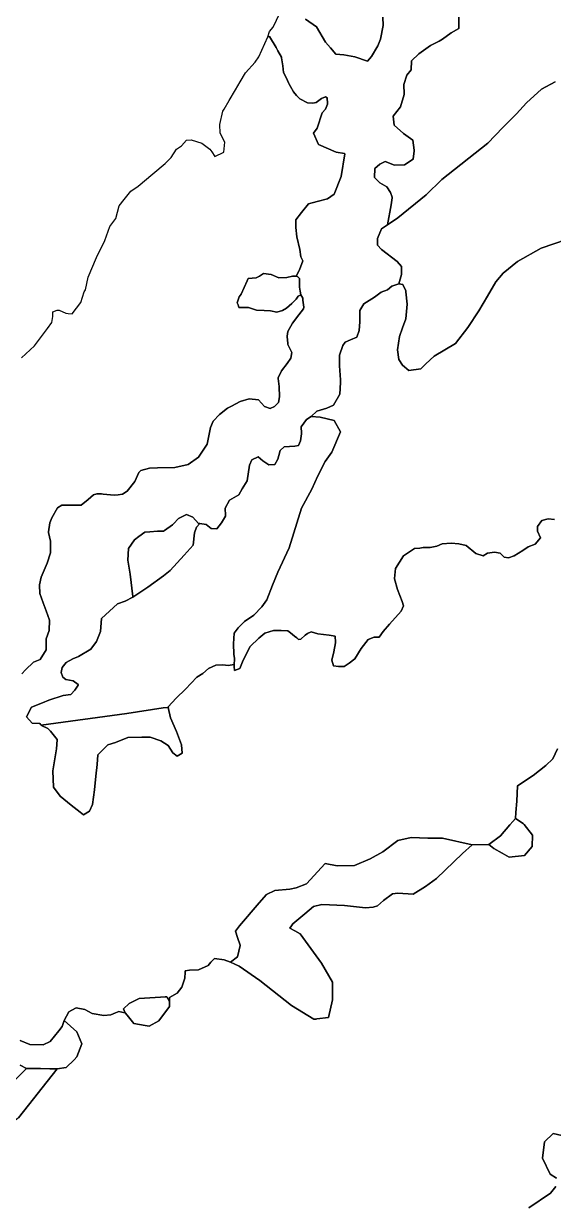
# Model space of a CAD drawing. Header units: inches. Extents: x 288635 to 1232953, y 676945 to 1655780.
# Drawn here: x 457558 to 469868, y 1473145 to 1500510 of the extents above; entities that cross this region are included whole.
import ezdxf

# ---------------------------------------------------------------- set-up
doc = ezdxf.new("R2010")
doc.units = ezdxf.units.IN
doc.header["$MEASUREMENT"] = 0

msp = doc.modelspace()

# ---------------------------------------------------------------- linework, layer by layer
at = {"color": 1}
for points in [[(457519.7204, 1485403.2901), (457599.0955, 1485493.2486), (457792.2417, 1485675.8115), (457943.0545, 1485736.6657), (458084.1995, 1485961.3915), (458079.7706, 1486200.5683), (458080.0085, 1486201.2027), (458079.7706, 1486214.0492), (458154.2895, 1486412.7745), (458162.3384, 1486650.2162), (458083.284, 1486868.833), (458014.4922, 1487054.0417), (457935.117, 1487268.3546), (457929.8253, 1487458.855), (457930.1556, 1487460.4451), (457929.8253, 1487472.3359), (457966.1607, 1487647.252), (458107.9344, 1487977.5588), (458187.0313, 1488211.6858), (458180.9595, 1488487.9539), (458139.6844, 1488684.8043), (458140.71, 1488693.3938), (458139.6844, 1488698.2852), (458165.0845, 1488911.0106), (458212.7096, 1489028.4859), (458348.0504, 1489256.7196), (458444.485, 1489320.5865), (458665.9629, 1489322.6058), (458898.511, 1489320.5865), (459057.2613, 1489453.9367), (459179.4711, 1489562.506), (459259.8784, 1489587.46), (459332.1114, 1489587.46), (459371.5869, 1489587.46), (459403.7132, 1489575.3039), (459664.9337, 1489551.8928), (459752.78, 1489562.648), (459857.7862, 1489575.5042), (459962.7731, 1489650.011), (460142.2668, 1489873.5314), (460236.8748, 1490081.5053), (460280.5073, 1490129.9404), (460486.0141, 1490181.7187), (460672.2812, 1490185.1054), (461073.602, 1490193.5721), (461380.096, 1490266.4914), (461619.5972, 1490434.2376), (461825.8668, 1490739.8143), (461898.892, 1491127.1651), (461965.5671, 1491273.2154), (462111.6174, 1491428.7907), (462293.0674, 1491576.8972), (462389.9737, 1491618.009), (462590.6208, 1491730.3714), (462796.3604, 1491790.7414), (463018.6109, 1491765.3413), (463153.3028, 1491612.5061), (463289.5447, 1491568.4909), (463389.0258, 1491615.3055), (463479.8545, 1491707.5669), (463504.9228, 1491838.8067), (463493.4629, 1492074.5532), (463473.6951, 1492261.9781), (463474.8492, 1492264.517), (463473.6951, 1492275.459), (463547.7786, 1492438.4427), (463683.2455, 1492612.0097), (463763.679, 1492739.01), (463789.4057, 1492866.4276), (463700.9615, 1493057.2726), (463693.8289, 1493081.1298), (463685.3622, 1493233.5301), (463685.8006, 1493239.1197), (463685.3622, 1493247.011), (463693.8289, 1493354.9612), (463808.2349, 1493546.8021), (463952.1686, 1493745.7692), (464064.1731, 1493886.1355), (464069.7473, 1493923.065), (464048.1596, 1494084.8551), (464042.8679, 1494132.4802), (463995.8778, 1494210.4795), (463984.4702, 1494292.8468), (463970.4778, 1494384.0465), (463969.4698, 1494494.9278), (463969.5647, 1494497.9713), (463969.4698, 1494508.4087), (463971.8836, 1494585.8344), (463959.2594, 1494596.0311), (463932.801, 1494624.6062), (463896.6048, 1494640.7774), (463902.4931, 1494651.6276), (463896.6048, 1494654.2583), (463958.93, 1494769.1028), (463970.4778, 1494790.3816), (464043.5585, 1494994.0319), (464003.1766, 1495087.7623), (463979.099, 1495264.3318), (463906.866, 1495553.2637), (463882.7884, 1495769.9626), (463882.7884, 1495783.4435), (463882.7884, 1495938.5062), (463882.7884, 1495951.9871), (464016.7112, 1496124.1256), (464179.7461, 1496321.1778), (464380.3933, 1496377.359), (464621.1698, 1496441.5661), (464773.6616, 1496545.9026), (464934.1793, 1496955.2227), (465020.3075, 1497479.8212), (465015.424, 1497494.0834), (464821.817, 1497525.0606), (464412.4968, 1497701.6301), (464295.8219, 1497966.0931), (464380.3933, 1498081.4175), (464492.7557, 1498434.5565), (464573.1839, 1498523.9744), (464619.7507, 1498636.1579), (464618.8404, 1498647.4458), (464619.7507, 1498649.6388), (464609.1673, 1498780.8724), (464573.1839, 1498810.5058), (464477.9337, 1498766.0557), (464353.4603, 1498677.6656), (464276.85, 1498658.1055), (464152.581, 1498667.939), (463976.2827, 1498763.939), (463895.8492, 1498838.0225), (463828.1158, 1498922.6894), (463759.4324, 1499044.0833), (463731.5398, 1499100.161), (463721.4405, 1499120.4655), (463662.2037, 1499252.8238), (463599.5153, 1499371.4236), (463580.6237, 1499529.602), (463550.7638, 1499715.9094), (463550.8319, 1499726.2434), (463550.744, 1499726.3908), (463463.0944, 1499873.3461), (463425.7449, 1499950.4223), (463272.5611, 1500211.2486), (463230.6334, 1500202.9194), (463275.1445, 1500322.0886), (463354.5197, 1500422.6304), (463507.9783, 1500750.7144)], [(467673.4653, 1500657.3291), (467673.4653, 1500405.9558), (467673.4653, 1500392.4749), (467488.8699, 1500296.1643), (467291.3289, 1500150.5964), (467216.6048, 1500102.7127), (467015.3427, 1499999.2065), (466742.4626, 1499806.5852), (466573.919, 1499646.0675), (466565.8931, 1499437.3945), (466464.3547, 1499310.7338), (466389.0916, 1499093.8236), (466397.3495, 1498873.0117), (466396.9037, 1498871.4514), (466397.3495, 1498859.5308), (466317.0906, 1498578.6248), (466141.8335, 1498355.5702), (466164.5988, 1498150.682), (466381.2977, 1497958.0607), (466597.9966, 1497797.543), (466630.1002, 1497564.7924), (466629.2162, 1497557.7205), (466630.1002, 1497551.3115), (466606.0225, 1497358.6902), (466405.3754, 1497230.2761), (466172.6247, 1497222.2502), (465955.9258, 1497302.509), (465835.5375, 1497246.3278), (465715.1492, 1497141.9913), (465707.5892, 1496930.3107), (465835.5375, 1496810.3591), (465996.0552, 1496714.0485), (466084.34, 1496585.6344), (466122.0104, 1496473.6696), (466120.6118, 1496464.3456), (466122.0104, 1496460.1887), (466097.9327, 1496299.671), (466011.029, 1495832.6866), (465872.218, 1495738.2951), (465778.5629, 1495515.3112), (465780.7778, 1495360.6152), (465877.298, 1495259.015), (466235.8997, 1494981.7787), (466339.579, 1494867.8542), (466339.579, 1494854.3733), (466339.579, 1494690.0538), (466339.579, 1494676.5729), (466274.5022, 1494461.7432), (466113.9845, 1494405.5621), (466009.648, 1494325.3032), (465865.182, 1494269.122), (465712.6902, 1494156.7596), (465463.8878, 1493996.2419), (465367.5772, 1493843.7501), (465367.5772, 1493592.3768), (465367.5772, 1493578.8959), (465351.5254, 1493378.2487), (465303.3701, 1493225.7569), (465150.8783, 1493161.5498), (465030.49, 1493105.3686), (464974.3088, 1493033.1357), (464894.0499, 1492808.4109), (464894.0499, 1492557.0376), (464922.3129, 1492232.0138), (464922.1579, 1492220.315), (464922.3129, 1492218.5329), (464921.7316, 1492174.6482), (464902.0758, 1491901.4858), (464757.6099, 1491644.6575), (464605.118, 1491572.4245), (464372.3674, 1491508.2174), (464235.9273, 1491379.8033), (464129.4465, 1491314.7245), (464010.9835, 1491138.3463), (464017.9138, 1490992.9042), (464017.4184, 1490989.821), (464017.9138, 1490979.4233), (463991.8628, 1490817.3068), (463941.5919, 1490703.5358), (463862.1901, 1490693.4381), (463610.8621, 1490674.4316), (463518.2577, 1490592.4106), (463485.6048, 1490472.6832), (463462.6951, 1490388.681), (463396.5492, 1490264.3266), (463258.9655, 1490259.0349), (463114.2953, 1490349.3625), (463004.965, 1490444.2436), (462859.4439, 1490372.806), (462806.5271, 1490253.7432), (462755.1403, 1489888.7195), (462639.9639, 1489699.653), (462555.4597, 1489560.9363), (462340.8595, 1489433.5332), (462243.5965, 1489254.7795), (462252.7096, 1489077.4415), (462252.0707, 1489076.3928), (462252.7096, 1489063.9606), (462159.355, 1488910.7155), (462049.8173, 1488774.7194), (461917.5254, 1488780.0111), (461798.2204, 1488869.443), (461650.8919, 1488891.57), (461618.5456, 1488896.428), (461491.5453, 1489044.595), (461340.7325, 1489102.8034), (461155.5238, 1489012.8449), (461040.9005, 1488889.5708), (461015.2944, 1488862.0321), (460829.8947, 1488732.0116), (460811.5648, 1488719.1568), (460668.1174, 1488713.3019), (460493.0064, 1488704.8765), (460373.7739, 1488697.4388), (460234.635, 1488592.8724), (460131.5843, 1488515.4272), (459998.234, 1488315.4018), (459982.916, 1488039.6768), (460034.2507, 1487721.2011), (460097.9858, 1487196.8048), (460096.4414, 1487196.0307), (460097.9858, 1487183.3239), (459916.2984, 1487092.2617), (459742.1168, 1487032.6993), (459370.4665, 1486689.7107), (459343.1244, 1486387.2205), (459253.1659, 1486151.7409), (459118.2281, 1485974.4697), (458835.3454, 1485808.4414), (458705.4773, 1485754.8651), (458549.3728, 1485667.5524), (458451.4768, 1485551.1355), (458431.811, 1485430.6821), (458467.3518, 1485329.1367), (458541.4353, 1485270.9283), (458713.4148, 1485241.8241), (458829.8317, 1485154.5114), (458823.5797, 1485145.7195), (458829.8317, 1485141.0305), (458745.1649, 1485021.9678), (458652.5605, 1484918.7801), (458477.9352, 1484897.6133), (458148.2647, 1484791.8744), (457997.1422, 1484729.1201), (457745.9981, 1484624.8314), (457622.7368, 1484405.8964), (457760.9129, 1484254.9263), (457934.6663, 1484252.3902), (457958.3062, 1484219.5994), (457967.1566, 1484207.323), (457972.3785, 1484200.0798), (458120.7469, 1484135.8635), (458186.8929, 1484067.0717), (458340.3515, 1483879.2172), (458339.1089, 1483867.2574), (458340.3515, 1483865.7363), (458319.1848, 1483662.0067), (458274.2056, 1483381.5478), (458235.0226, 1483146.4501), (458253.0389, 1482773.2566), (458409.1433, 1482558.9437), (458663.1439, 1482352.5683), (458870.4501, 1482185.1995), (458951.5403, 1482130.3178), (459093.201, 1482214.7966), (459157.9157, 1482365.7975), (459202.8949, 1482704.4648), (459237.2908, 1483027.2571), (459269.0409, 1483297.1327), (459280.3632, 1483521.2739), (459388.6738, 1483627.28), (459515.0042, 1483750.9225), (459693.1358, 1483804.362), (459980.7715, 1483921.5506), (460307.7442, 1483934.9385), (460502.0017, 1483934.7798), (460745.4189, 1483844.8213), (460917.3984, 1483736.3419), (461023.2319, 1483564.3624), (461129.0655, 1483490.2789), (461239.269, 1483558.5001), (461225.2681, 1483754.6111), (461114.0258, 1484063.3842), (460974.4426, 1484383.2623), (460920.4675, 1484621.3878), (460922.8966, 1484624.1519), (460920.4675, 1484634.8687), (461099.4413, 1484838.526), (461322.2117, 1485047.6195), (461585.9077, 1485322.2218), (461722.5422, 1485407.4424), (461855.6127, 1485525.9871), (462024.9464, 1485604.304), (462183.6967, 1485612.7706), (462309.0214, 1485593.0055), (462448.967, 1485619.4975), (462447.9654, 1485605.827), (462448.967, 1485606.0166), (462446.7855, 1485576.2431), (462459.6401, 1485477.5507), (462578.7028, 1485530.4674), (462658.078, 1485723.6136), (462822.1199, 1486041.1143), (463020.5578, 1486228.9688), (463160.4587, 1486345.0023), (463366.122, 1486412.6077), (463539.689, 1486412.6077), (463698.4393, 1486399.9076), (463761.9395, 1486357.5742), (463850.8396, 1486279.2574), (463907.9898, 1486235.8656), (463946.0898, 1486198.8239), (463999.0066, 1486207.2906), (464098.4901, 1486302.5408), (464151.4069, 1486336.4075), (464237.4006, 1486379.8447), (464396.445, 1486328.9505), (464661.2992, 1486304.8729), (464795.9156, 1486273.9481), (464806.4989, 1486139.0103), (464805.7716, 1486134.8024), (464806.4989, 1486125.5294), (464769.4572, 1485911.2165), (464715.8642, 1485719.813), (464755.1387, 1485591.2709), (464877.9982, 1485574.5173), (465007.5827, 1485575.4467), (465118.7079, 1485649.5302), (465250.9998, 1485752.7179), (465399.1668, 1485993.4892), (465563.2088, 1486202.5104), (465700.9302, 1486256.4203), (465822.501, 1486255.4272), (465912.4595, 1486387.7191), (466060.6264, 1486557.0528), (466330.502, 1486858.6784), (466381.3915, 1486983.3579), (466356.9604, 1487085.9688), (466245.8351, 1487363.7819), (466177.0433, 1487607.199), (466178.0557, 1487617.0977), (466177.0433, 1487620.6799), (466200.8559, 1487853.5137), (466383.4187, 1488144.556), (466636.5574, 1488314.2691), (466764.0812, 1488319.3701), (466838.9318, 1488338.6864), (467007.8367, 1488340.348), (467158.6495, 1488366.8064), (467286.2365, 1488425.6229), (467489.7289, 1488437.593), (467671.1941, 1488421.6766), (467841.2758, 1488382.6815), (468066.1721, 1488194.8269), (468235.5058, 1488147.2018), (468338.5496, 1488209.2992), (468496.4662, 1488226.4049), (468632.3816, 1488205.4103), (468720.7077, 1488115.5061), (468822.882, 1488099.5767), (468957.8197, 1488147.2018), (469153.6118, 1488271.5562), (469284.2092, 1488351.4736), (469444.654, 1488414.4315), (469565.261, 1488560.6996), (469500.2166, 1488715.8054), (469500.2166, 1488729.2863), (469500.2166, 1488811.0556), (469500.2166, 1488824.5365), (469600.7585, 1488967.4118), (469748.9255, 1489001.5703), (469891.8008, 1488985.9327)], [(465907.7705, 1500657.3291), (465915.347, 1500467.9161), (465851.5893, 1500149.1274), (465787.3822, 1499988.6097), (465642.9163, 1499747.8332), (465546.6056, 1499635.4708), (465257.6738, 1499739.8073), (465000.8454, 1499779.9367), (464816.2501, 1499795.9885), (464688.503, 1499945.0268), (464575.4735, 1500076.8945), (464366.8005, 1500430.0334), (464109.9722, 1500614.6288)], [(464109.9722, 1500614.6288), (464366.8005, 1500430.0334), (464575.4735, 1500076.8945), (464688.503, 1499945.0268), (464816.2501, 1499795.9885), (465000.8454, 1499779.9367), (465257.6738, 1499739.8073), (465546.6056, 1499635.4708), (465642.9163, 1499747.8332), (465787.3822, 1499988.6097), (465851.5893, 1500149.1274), (465915.347, 1500467.9161), (465907.7705, 1500657.3291)], [(469910.2283, 1499156.8862), (469589.1929, 1498988.3426), (469244.0798, 1498667.3072), (469011.3291, 1498410.4788), (468695.5461, 1498092.3405), (468345.1806, 1497728.2786), (467277.7379, 1496885.5606), (466908.5471, 1496532.4217), (466253.2188, 1495997.3756), (466011.029, 1495832.6866), (466097.9327, 1496299.671), (466122.0104, 1496460.1887), (466120.6118, 1496464.3456), (466122.0104, 1496473.6696), (466084.34, 1496585.6344), (465996.0552, 1496714.0485), (465835.5375, 1496810.3591), (465707.5892, 1496930.3107), (465715.1492, 1497141.9913), (465835.5375, 1497246.3278), (465955.9258, 1497302.509), (466172.6247, 1497222.2502), (466405.3754, 1497230.2761), (466606.0225, 1497358.6902), (466630.1002, 1497551.3115), (466629.2162, 1497557.7205), (466630.1002, 1497564.7924), (466597.9966, 1497797.543), (466381.2977, 1497958.0607), (466164.5988, 1498150.682), (466141.8335, 1498355.5702), (466317.0906, 1498578.6248), (466397.3495, 1498859.5308), (466396.9037, 1498871.4514), (466397.3495, 1498873.0117), (466389.0916, 1499093.8236), (466464.3547, 1499310.7338), (466565.8931, 1499437.3945), (466573.919, 1499646.0675), (466742.4626, 1499806.5852), (467015.3427, 1499999.2065), (467216.6048, 1500102.7127), (467291.3289, 1500150.5964), (467488.8699, 1500296.1643), (467673.4653, 1500392.4749), (467673.4653, 1500405.9558), (467673.4653, 1500657.3291)], [(457510.2354, 1492744.2038), (457815.219, 1493025.1098), (458112.1768, 1493426.404), (458216.5133, 1493562.8441), (458240.591, 1493707.31), (458234.2241, 1493812.0004), (458334.766, 1493854.3338), (458387.6828, 1493849.0421), (458538.4956, 1493780.2503), (458595.0139, 1493776.1399), (458684.0167, 1493769.6669), (458890.3921, 1494031.605), (458966.4234, 1494274.6018), (458995.0242, 1494325.3032), (459059.2313, 1494614.2351), (459251.8525, 1495071.7105), (459444.4738, 1495473.0048), (459564.8621, 1495794.0402), (459701.3021, 1495978.6356), (459781.561, 1496275.5933), (459893.9233, 1496420.0593), (460046.4152, 1496612.6805), (460221.8233, 1496734.1169), (460564.1496, 1497019.2859), (460849.9126, 1497256.553), (460985.4438, 1497399.2173), (461113.8579, 1497591.8385), (461226.2203, 1497672.0974), (461340.9678, 1497804.5708), (461451.0347, 1497808.8042), (461696.5686, 1497728.3707), (461884.9523, 1497592.9038), (461929.4456, 1497528.5473), (462003.4858, 1497421.4534), (462213.0363, 1497520.9369), (462229.9696, 1497751.6541), (462122.2772, 1497966.5495), (462117.9408, 1498163.526), (462188.5565, 1498473.5308), (462221.4301, 1498522.8412), (462333.7925, 1498723.4884), (462478.2584, 1498972.2908), (462592.2027, 1499153.2612), (462716.8039, 1499364.5573), (462936.6178, 1499609.8917), (463024.0186, 1499734.7499), (463230.6334, 1500202.9194), (463272.5611, 1500211.2486), (463425.7449, 1499950.4223), (463463.0944, 1499873.3461), (463550.744, 1499726.3908), (463550.8319, 1499726.2434), (463550.7638, 1499715.9094), (463580.6237, 1499529.602), (463599.5153, 1499371.4236), (463662.2037, 1499252.8238), (463721.4405, 1499120.4655), (463731.5398, 1499100.161), (463759.4324, 1499044.0833), (463828.1158, 1498922.6894), (463895.8492, 1498838.0225), (463976.2827, 1498763.939), (464152.581, 1498667.939), (464152.581, 1498667.939), (464276.85, 1498658.1055), (464353.4603, 1498677.6656), (464477.9337, 1498766.0557), (464573.1839, 1498810.5058), (464609.1673, 1498780.8724), (464619.7507, 1498649.6388), (464618.8404, 1498647.4458), (464619.7507, 1498636.1579), (464573.1839, 1498523.9744), (464492.7557, 1498434.5565), (464380.3933, 1498081.4175), (464295.8219, 1497966.0931), (464412.4968, 1497701.6301), (464821.817, 1497525.0606), (465015.424, 1497494.0834), (465020.3075, 1497479.8212), (464934.1793, 1496955.2227), (464773.6616, 1496545.9026), (464621.1698, 1496441.5661), (464380.3933, 1496377.359), (464179.7461, 1496321.1778), (464016.7112, 1496124.1256), (463882.7884, 1495951.9871), (463882.7884, 1495938.5062), (463882.7884, 1495783.4435), (463882.7884, 1495769.9626), (463906.866, 1495553.2637), (463979.099, 1495264.3318), (464003.1766, 1495087.7623), (464043.5585, 1494994.0319), (463970.4778, 1494790.3816), (463958.93, 1494769.1028), (463896.6048, 1494654.2583), (463902.4931, 1494651.6276), (463896.6048, 1494640.7774), (463806.1183, 1494640.1637), (463677.0013, 1494612.647), (463490.7343, 1494606.297), (463310.8173, 1494678.2638), (463128.7836, 1494703.6638), (463042.0001, 1494644.3971), (462963.6833, 1494606.297), (462777.4162, 1494587.2469), (462751.1385, 1494533.9762), (462614.6985, 1494220.9667), (462566.9916, 1494164.3147), (462517.0657, 1494024.2125), (462546.6991, 1493973.4124), (462558.5173, 1493915.983), (462783.2421, 1493915.983), (462967.8374, 1493851.776), (463144.4069, 1493843.7501), (463296.8987, 1493835.7242), (463444.9084, 1493806.5129), (463573.3226, 1493846.6423), (463665.8211, 1493899.0809), (463786.7507, 1494006.5383), (463891.5259, 1494109.1968), (463934.4634, 1494173.7197), (463995.8778, 1494210.4795), (464042.8679, 1494132.4802), (464048.1596, 1494084.8551), (464069.7473, 1493923.065), (464064.1731, 1493886.1355), (463952.1686, 1493745.7692), (463808.2349, 1493546.8021), (463693.8289, 1493354.9612), (463685.3622, 1493247.011), (463685.8006, 1493239.1197), (463685.3622, 1493233.5301), (463693.8289, 1493081.1298), (463700.9615, 1493057.2726), (463789.4057, 1492866.4276), (463763.679, 1492739.01), (463683.2455, 1492612.0097), (463547.7786, 1492438.4427), (463473.6951, 1492275.459), (463474.8492, 1492264.517), (463473.6951, 1492261.9781), (463493.4629, 1492074.5532), (463504.9228, 1491838.8067), (463479.8545, 1491707.5669), (463389.0258, 1491615.3055), (463289.5447, 1491568.4909), (463153.3028, 1491612.5061), (463018.6109, 1491765.3413), (462796.3604, 1491790.7414), (462590.6208, 1491730.3714), (462389.9737, 1491618.009), (462293.0674, 1491576.8972), (462111.6174, 1491428.7907), (461965.5671, 1491273.2154), (461898.892, 1491127.1651), (461825.8668, 1490739.8143), (461619.5972, 1490434.2376), (461380.096, 1490266.4914), (461073.602, 1490193.5721), (460672.2812, 1490185.1054), (460486.0141, 1490181.7187), (460280.5073, 1490129.9404), (460236.8748, 1490081.5053), (460142.2668, 1489873.5314), (459962.7731, 1489650.011), (459857.7862, 1489575.5042), (459752.78, 1489562.648), (459664.9337, 1489551.8928), (459403.7132, 1489575.3039), (459371.5869, 1489587.46), (459332.1114, 1489587.46), (459259.8784, 1489587.46), (459179.4711, 1489562.506), (459057.2613, 1489453.9367), (458898.511, 1489320.5865), (458665.9629, 1489322.6058), (458444.485, 1489320.5865), (458348.0504, 1489256.7196), (458212.7096, 1489028.4859), (458165.0845, 1488911.0106), (458139.6844, 1488698.2852), (458140.71, 1488693.3938), (458139.6844, 1488684.8043), (458180.9595, 1488487.9539), (458187.0313, 1488211.6858), (458107.9344, 1487977.5588), (457966.1607, 1487647.252), (457929.8253, 1487472.3359), (457930.1556, 1487460.4451), (457929.8253, 1487458.855), (457935.117, 1487268.3546), (458014.4922, 1487054.0417), (458083.284, 1486868.833), (458162.3384, 1486650.2162), (458154.2895, 1486412.7745), (458079.7706, 1486214.0492), (458080.0085, 1486201.2027), (458079.7706, 1486200.5683), (458084.1995, 1485961.3915), (457943.0545, 1485736.6657), (457792.2417, 1485675.8115), (457599.0955, 1485493.2486), (457519.7204, 1485403.2901)], [(470467.3412, 1495596.3088), (469579.7338, 1495294.5456), (469035.9141, 1494985.2858), (468698.6603, 1494714.6863), (468528.4707, 1494506.2233), (468335.8536, 1494173.9059), (468132.6532, 1493835.2386), (467878.6527, 1493445.7711), (467592.9021, 1493077.4704), (467343.135, 1492927.1868), (467095.4845, 1492779.0198), (466900.7507, 1492607.5695), (466790.6839, 1492491.1526), (466507.4083, 1492447.8526), (466360.9997, 1492571.5861), (466274.2162, 1492702.8196), (466248.8161, 1492931.4201), (466293.2662, 1493238.3374), (466360.9997, 1493439.4211), (466437.1998, 1493648.9715), (466473.1832, 1493989.7556), (466439.2, 1494279.573), (466441.4332, 1494296.6728), (466367.3497, 1494444.8398), (466274.5022, 1494461.7432), (466339.579, 1494676.5729), (466339.579, 1494690.0538), (466339.579, 1494854.3733), (466339.579, 1494867.8542), (466235.8997, 1494981.7787), (465877.298, 1495259.015), (465780.7778, 1495360.6152), (465778.5629, 1495515.3112), (465872.218, 1495738.2951), (466011.029, 1495832.6866), (466253.2188, 1495997.3756), (466908.5471, 1496532.4217), (467277.7379, 1496885.5606), (468345.1806, 1497728.2786), (468695.5461, 1498092.3405), (469011.3291, 1498410.4788), (469244.0798, 1498667.3072), (469589.1929, 1498988.3426), (469910.2283, 1499156.8862)], [(469891.8008, 1488985.9327), (469748.9255, 1489001.5703), (469600.7585, 1488967.4118), (469500.2166, 1488824.5365), (469500.2166, 1488811.0556), (469500.2166, 1488729.2863), (469500.2166, 1488715.8054), (469565.261, 1488560.6996), (469444.654, 1488414.4315), (469284.2092, 1488351.4736), (469153.6118, 1488271.5562), (468957.8197, 1488147.2018), (468822.882, 1488099.5767), (468720.7077, 1488115.5061), (468632.3816, 1488205.4103), (468496.4662, 1488226.4049), (468338.5496, 1488209.2992), (468235.5058, 1488147.2018), (468066.1721, 1488194.8269), (467841.2758, 1488382.6815), (467671.1941, 1488421.6766), (467489.7289, 1488437.593), (467286.2365, 1488425.6229), (467158.6495, 1488366.8064), (467007.8367, 1488340.348), (466838.9318, 1488338.6864), (466764.0812, 1488319.3701), (466636.5574, 1488314.2691), (466383.4187, 1488144.556), (466200.8559, 1487853.5137), (466177.0433, 1487620.6799), (466178.0557, 1487617.0977), (466177.0433, 1487607.199), (466245.8351, 1487363.7819), (466356.9604, 1487085.9688), (466381.3915, 1486983.3579), (466330.502, 1486858.6784), (466060.6264, 1486557.0528), (465912.4595, 1486387.7191), (465822.501, 1486255.4272), (465700.9302, 1486256.4203), (465563.2088, 1486202.5104), (465399.1668, 1485993.4892), (465250.9998, 1485752.7179), (465118.7079, 1485649.5302), (465007.5827, 1485575.4467), (464877.9982, 1485574.5173), (464755.1387, 1485591.2709), (464715.8642, 1485719.813), (464769.4572, 1485911.2165), (464806.4989, 1486125.5294), (464805.7716, 1486134.8024), (464806.4989, 1486139.0103), (464795.9156, 1486273.9481), (464661.2992, 1486304.8729), (464396.445, 1486328.9505), (464237.4006, 1486379.8447), (464151.4069, 1486336.4075), (464098.4901, 1486302.5408), (463999.0066, 1486207.2906), (463946.0898, 1486198.8239), (463907.9898, 1486235.8656), (463850.8396, 1486279.2574), (463761.9395, 1486357.5742), (463698.4393, 1486399.9076), (463539.689, 1486412.6077), (463366.122, 1486412.6077), (463160.4587, 1486345.0023), (463020.5578, 1486228.9688), (462822.1199, 1486041.1143), (462658.078, 1485723.6136), (462578.7028, 1485530.4674), (462459.6401, 1485477.5507), (462446.7855, 1485576.2431), (462448.967, 1485606.0166), (462460.2764, 1485760.3687), (462440.0256, 1485862.9564), (462431.5589, 1486098.3302), (462450.1856, 1486348.944), (462543.3191, 1486470.8643), (462694.0261, 1486618.1846), (462907.445, 1486765.2295), (463094.2885, 1486960.6619), (463212.8221, 1487123.6456), (463339.8224, 1487460.1962), (463461.6277, 1487768.3488), (463726.6018, 1488327.7386), (464013.565, 1489252.3978), (464253.695, 1489693.8132), (464393.9245, 1490003.3763), (464567.7737, 1490338.8183), (464718.7913, 1490550.243), (464917.2292, 1491026.494), (464774.9252, 1491291.0178), (464452.1329, 1491365.1013), (464235.9273, 1491379.8033), (464372.3674, 1491508.2174), (464605.118, 1491572.4245), (464757.6099, 1491644.6575), (464902.0758, 1491901.4858), (464921.7316, 1492174.6482), (464922.3129, 1492218.5329), (464922.1579, 1492220.315), (464922.3129, 1492232.0138), (464894.0499, 1492557.0376), (464894.0499, 1492808.4109), (464974.3088, 1493033.1357), (465030.49, 1493105.3686), (465150.8783, 1493161.5498), (465303.3701, 1493225.7569), (465351.5254, 1493378.2487), (465367.5772, 1493578.8959), (465367.5772, 1493592.3768), (465367.5772, 1493843.7501), (465463.8878, 1493996.2419), (465712.6902, 1494156.7596), (465865.182, 1494269.122), (466009.648, 1494325.3032), (466113.9845, 1494405.5621), (466274.5022, 1494461.7432), (466367.3497, 1494444.8398), (466441.4332, 1494296.6728), (466439.2, 1494279.573), (466473.1832, 1493989.7556), (466437.1998, 1493648.9715), (466360.9997, 1493439.4211), (466293.2662, 1493238.3374), (466248.8161, 1492931.4201), (466274.2162, 1492702.8196), (466360.9997, 1492571.5861), (466507.4083, 1492447.8526), (466790.6839, 1492491.1526), (466900.7507, 1492607.5695), (467095.4845, 1492779.0198), (467343.135, 1492927.1868), (467592.9021, 1493077.4704), (467878.6527, 1493445.7711), (468132.6532, 1493835.2386), (468335.8536, 1494173.9059), (468528.4707, 1494506.2233), (468698.6603, 1494714.6863), (469035.9141, 1494985.2858), (469579.7338, 1495294.5456), (470467.3412, 1495596.3088)], [(457443.6451, 1475087.2421), (458335.7412, 1476224.4106), (458548.5748, 1476254.8625), (458732.6061, 1476438.8938), (458796.2253, 1476502.513), (458913.7005, 1476804.1386), (458793.0503, 1477086.7141), (458497.7747, 1477350.2397), (458608.8999, 1477553.4401), (458680.2289, 1477592.4692), (458777.1752, 1477645.5153), (458980.3756, 1477607.4152), (459155.001, 1477515.34), (459425.8561, 1477468.606), (459583.6268, 1477483.5899), (459696.5644, 1477527.6164), (459770.9522, 1477556.6151), (459912.9525, 1477526.4022), (459920.1775, 1477524.865), (459962.2626, 1477472.5981), (460117.0279, 1477280.3895), (460386.0061, 1477230.4024), (460475.8036, 1477213.7144), (460701.2291, 1477337.5397), (460945.7046, 1477677.2653), (460949.2417, 1477793.9902), (460952.0546, 1477886.8157), (461126.6799, 1477982.0659), (461231.4551, 1478124.9412), (461304.4803, 1478331.3166), (461309.6405, 1478473.2218), (461310.8303, 1478505.942), (461412.4305, 1478515.467), (461621.9809, 1478528.167), (461843.1184, 1478626.8247), (461907.4578, 1478700.6017), (461996.9955, 1478788.5655), (462221.4962, 1478762.1537), (462363.4594, 1478701.4869), (462567.2791, 1478614.3861), (463044.8, 1478279.1054), (463781.4015, 1477694.9043), (464299.5626, 1477381.7014), (464356.3817, 1477381.7014), (464370.9973, 1477388.6915), (464645.0032, 1477415.5037), (464731.3634, 1477826.9845), (464731.3634, 1478238.4653), (464477.3629, 1478680.4262), (463984.6019, 1479366.2276), (463857.7787, 1479432.2813), (463740.7614, 1479493.2279), (463779.3645, 1479548.3751), (463811.8816, 1479594.8281), (464091.2821, 1479828.5085), (464294.9546, 1480000.2365), (464487.5229, 1480046.949), (465015.844, 1480021.5489), (465504.0833, 1479966.0365), (465681.3253, 1479980.9088), (465782.9255, 1480011.3889), (465920.0858, 1480138.3891), (466130.1023, 1480295.0978), (466254.5262, 1480303.3927), (466610.9672, 1480285.7094), (466895.4478, 1480458.4298), (467149.4483, 1480651.4702), (467759.0495, 1481230.5913), (467982.4035, 1481427.7568), (468365.5904, 1481441.6302), (468481.5468, 1481346.2599), (468678.6387, 1481235.5137), (468841.0916, 1481144.2312), (469196.6924, 1481184.8712), (469374.4927, 1481388.0716), (469379.5727, 1481657.3122), (469186.6663, 1481900.7417), (469166.2123, 1481926.5527), (468988.4119, 1482043.393), (468994.1269, 1482177.8016), (469016.352, 1482444.5021), (469035.402, 1482803.2778), (469397.3528, 1483044.5783), (469692.6283, 1483270.0037), (469857.7287, 1483428.7541), (469965.6789, 1483657.3545)], [(469965.6789, 1483657.3545), (469857.7287, 1483428.7541), (469692.6283, 1483270.0037), (469397.3528, 1483044.5783), (469035.402, 1482803.2778), (469016.352, 1482444.5021), (468994.1269, 1482177.8016), (468988.4119, 1482043.393), (468922.8045, 1481971.6397), (468852.8392, 1481895.1202), (468636.0921, 1481642.813), (468365.5904, 1481441.6302), (467982.4035, 1481427.7568), (467292.9019, 1481586.5415), (466947.9059, 1481582.629), (466561.6135, 1481603.7957), (466254.7462, 1481533.0422), (465905.4455, 1481265.1283), (465609.1116, 1481106.378), (465243.9858, 1480947.6277), (464841.8184, 1480942.336), (464562.3549, 1480993.1128), (464127.4737, 1480521.9915), (463894.6081, 1480429.0433), (463746.4412, 1480397.2933), (463391.8988, 1480370.8349), (463205.5498, 1480275.3181), (463033.6013, 1480079.9221), (462573.7646, 1479547.7183), (462484.6508, 1479427.5626), (462481.7303, 1479423.6247), (462526.134, 1479278.533), (462590.9265, 1479095.6925), (462592.8555, 1479090.249), (462529.3554, 1478825.6651), (462363.4594, 1478701.4869), (462221.4962, 1478762.1537), (461996.9955, 1478788.5655), (461907.4578, 1478700.6017), (461843.1184, 1478626.8247), (461621.9809, 1478528.167), (461412.4305, 1478515.467), (461310.8303, 1478505.942), (461309.6405, 1478473.2218), (461304.4803, 1478331.3166), (461231.4551, 1478124.9412), (461126.6799, 1477982.0659), (460952.0546, 1477886.8157), (460949.2417, 1477793.9902), (460882.6343, 1477895.6171), (460847.0677, 1477895.4676), (460735.3075, 1477890.3876), (460242.5465, 1477861.6009), (460167.7597, 1477823.6576), (460012.2527, 1477744.7607), (459882.2243, 1477621.316), (459898.7469, 1477577.5296), (459912.9525, 1477539.8831), (459907.4215, 1477541.0599), (459912.9525, 1477526.4022), (459770.9522, 1477556.6151), (459696.5644, 1477527.6164), (459583.6268, 1477483.5899), (459425.8561, 1477468.606), (459155.001, 1477515.34), (458980.3756, 1477607.4152), (458777.1752, 1477645.5153), (458680.2289, 1477592.4692), (458608.8999, 1477553.4401), (458497.7747, 1477350.2397), (458451.4196, 1477207.7613), (458375.2194, 1477106.1611), (458172.019, 1476861.6856), (458010.0937, 1476782.3104), (457705.2931, 1476788.6604), (457476.6926, 1476880.7356)], [(457476.6926, 1476880.7356), (457705.2931, 1476788.6604), (458010.0937, 1476782.3104), (458172.019, 1476861.6856), (458375.2194, 1477106.1611), (458451.4196, 1477207.7613), (458497.7747, 1477350.2397), (458793.0503, 1477086.7141), (458913.7005, 1476804.1386), (458913.7005, 1476804.1386), (458796.2253, 1476502.513), (458732.6061, 1476438.8938), (458548.5748, 1476254.8625), (458335.7412, 1476224.4106), (458206.3335, 1476227.4755), (458167.565, 1476227.9211), (457949.2642, 1476230.4303), (457749.8012, 1476232.723), (457628.3655, 1476231.2077), (457625.7768, 1476231.1754), (457474.9993, 1476309.552)], [(457474.9993, 1476309.552), (457625.7768, 1476231.1754), (457628.3655, 1476231.2077), (455657.704, 1474293.4905)], [(470299.1185, 1474622.0816), (469865.201, 1474722.6235), (469658.8256, 1474526.8314), (469613.8463, 1474153.7682), (469793.7633, 1473778.0591), (469939.2845, 1473682.8089)], [(469939.2845, 1473682.8089), (469793.7633, 1473778.0591), (469613.8463, 1474153.7682), (469658.8256, 1474526.8314), (469865.201, 1474722.6235), (470299.1185, 1474622.0816)], [(469920.7636, 1473492.3085), (469799.055, 1473338.8499), (469298.9915, 1473000.1825)], [(469298.9915, 1473000.1825), (469799.055, 1473338.8499), (469920.7636, 1473492.3085)]]:
    msp.add_lwpolyline(points, dxfattribs=at)
for points in [[(463310.8173, 1494678.2638), (463490.7343, 1494606.297), (463677.0013, 1494612.647), (463806.1183, 1494640.1637), (463896.6048, 1494640.7774), (463932.801, 1494624.6062), (463959.2594, 1494596.0311), (463971.8836, 1494585.8344), (463969.4698, 1494508.4087), (463969.5647, 1494497.9713), (463969.4698, 1494494.9278), (463970.4778, 1494384.0465), (463984.4702, 1494292.8468), (463995.8778, 1494210.4795), (463934.4634, 1494173.7197), (463891.5259, 1494109.1968), (463786.7507, 1494006.5383), (463665.8211, 1493899.0809), (463573.3226, 1493846.6423), (463444.9084, 1493806.5129), (463296.8987, 1493835.7242), (463144.4069, 1493843.7501), (462967.8374, 1493851.776), (462783.2421, 1493915.983), (462558.5173, 1493915.983), (462546.6991, 1493973.4124), (462517.0657, 1494024.2125), (462566.9916, 1494164.3147), (462614.6985, 1494220.9667), (462751.1385, 1494533.9762), (462777.4162, 1494587.2469), (462963.6833, 1494606.297), (463042.0001, 1494644.3971), (463128.7836, 1494703.6638), (463310.8173, 1494678.2638)], [(464567.7737, 1490338.8183), (464393.9245, 1490003.3763), (464253.695, 1489693.8132), (464013.565, 1489252.3978), (463726.6018, 1488327.7386), (463461.6277, 1487768.3488), (463339.8224, 1487460.1962), (463212.8221, 1487123.6456), (463094.2885, 1486960.6619), (462907.445, 1486765.2295), (462694.0261, 1486618.1846), (462543.3191, 1486470.8643), (462450.1856, 1486348.944), (462431.5589, 1486098.3302), (462440.0256, 1485862.9564), (462460.2764, 1485760.3687), (462448.967, 1485606.0166), (462447.9654, 1485605.827), (462448.967, 1485619.4975), (462309.0214, 1485593.0055), (462183.6967, 1485612.7706), (462024.9464, 1485604.304), (461855.6127, 1485525.9871), (461722.5422, 1485407.4424), (461585.9077, 1485322.2218), (461322.2117, 1485047.6195), (461099.4413, 1484838.526), (460920.4675, 1484634.8687), (460922.8966, 1484624.1519), (460920.4675, 1484621.3878), (460799.1458, 1484612.2632), (459956.2818, 1484478.0434), (457967.1566, 1484207.323), (457958.3062, 1484219.5994), (457934.6663, 1484252.3902), (457760.9129, 1484254.9263), (457622.7368, 1484405.8964), (457745.9981, 1484624.8314), (457997.1422, 1484729.1201), (458148.2647, 1484791.8744), (458477.9352, 1484897.6133), (458652.5605, 1484918.7801), (458745.1649, 1485021.9678), (458829.8317, 1485141.0305), (458823.5797, 1485145.7195), (458829.8317, 1485154.5114), (458713.4148, 1485241.8241), (458541.4353, 1485270.9283), (458467.3518, 1485329.1367), (458431.811, 1485430.6821), (458451.4768, 1485551.1355), (458549.3728, 1485667.5524), (458705.4773, 1485754.8651), (458835.3454, 1485808.4414), (459118.2281, 1485974.4697), (459253.1659, 1486151.7409), (459343.1244, 1486387.2205), (459370.4665, 1486689.7107), (459742.1168, 1487032.6993), (459916.2984, 1487092.2617), (460097.9858, 1487183.3239), (460444.9959, 1487416.6075), (460805.3939, 1487680.7127), (460966.611, 1487804.2258), (461285.4443, 1488159.949), (461496.837, 1488388.427), (461525.4121, 1488680.5276), (461573.0372, 1488810.7028), (461650.8919, 1488891.57), (461798.2204, 1488869.443), (461917.5254, 1488780.0111), (462049.8173, 1488774.7194), (462159.355, 1488910.7155), (462252.7096, 1489063.9606), (462252.0707, 1489076.3928), (462252.7096, 1489077.4415), (462243.5965, 1489254.7795), (462340.8595, 1489433.5332), (462555.4597, 1489560.9363), (462639.9639, 1489699.653), (462755.1403, 1489888.7195), (462806.5271, 1490253.7432), (462859.4439, 1490372.806), (463004.965, 1490444.2436), (463114.2953, 1490349.3625), (463258.9655, 1490259.0349), (463396.5492, 1490264.3266), (463462.6951, 1490388.681), (463485.6048, 1490472.6832), (463518.2577, 1490592.4106), (463610.8621, 1490674.4316), (463862.1901, 1490693.4381), (463941.5919, 1490703.5358), (463991.8628, 1490817.3068), (464017.9138, 1490979.4233), (464017.4184, 1490989.821), (464017.9138, 1490992.9042), (464010.9835, 1491138.3463), (464129.4465, 1491314.7245), (464235.9273, 1491379.8033), (464452.1329, 1491365.1013), (464774.9252, 1491291.0178), (464917.2292, 1491026.494), (464718.7913, 1490550.243), (464567.7737, 1490338.8183)], [(460444.9959, 1487416.6075), (460097.9858, 1487183.3239), (460096.4414, 1487196.0307), (460097.9858, 1487196.8048), (460034.2507, 1487721.2011), (459982.916, 1488039.6768), (459998.234, 1488315.4018), (460131.5843, 1488515.4272), (460234.635, 1488592.8724), (460373.7739, 1488697.4388), (460493.0064, 1488704.8765), (460668.1174, 1488713.3019), (460811.5648, 1488719.1568), (460829.8947, 1488732.0116), (461015.2944, 1488862.0321), (461040.9005, 1488889.5708), (461155.5238, 1489012.8449), (461340.7325, 1489102.8034), (461491.5453, 1489044.595), (461618.5456, 1488896.428), (461650.8919, 1488891.57), (461573.0372, 1488810.7028), (461525.4121, 1488680.5276), (461496.837, 1488388.427), (461285.4443, 1488159.949), (460966.611, 1487804.2258), (460805.3939, 1487680.7127), (460444.9959, 1487416.6075)], [(461114.0258, 1484063.3842), (461225.2681, 1483754.6111), (461239.269, 1483558.5001), (461129.0655, 1483490.2789), (461023.2319, 1483564.3624), (460917.3984, 1483736.3419), (460745.4189, 1483844.8213), (460502.0017, 1483934.7798), (460307.7442, 1483934.9385), (459980.7715, 1483921.5506), (459693.1358, 1483804.362), (459515.0042, 1483750.9225), (459388.6738, 1483627.28), (459280.3632, 1483521.2739), (459269.0409, 1483297.1327), (459237.2908, 1483027.2571), (459202.8949, 1482704.4648), (459157.9157, 1482365.7975), (459093.201, 1482214.7966), (458951.5403, 1482130.3178), (458870.4501, 1482185.1995), (458663.1439, 1482352.5683), (458409.1433, 1482558.9437), (458253.0389, 1482773.2566), (458235.0226, 1483146.4501), (458274.2056, 1483381.5478), (458319.1848, 1483662.0067), (458340.3515, 1483865.7363), (458339.1089, 1483867.2574), (458340.3515, 1483879.2172), (458186.8929, 1484067.0717), (458120.7469, 1484135.8635), (457972.3785, 1484200.0798), (457967.1566, 1484207.323), (459956.2818, 1484478.0434), (460799.1458, 1484612.2632), (460920.4675, 1484621.3878), (460974.4426, 1484383.2623), (461114.0258, 1484063.3842)], [(469196.6924, 1481184.8712), (468841.0916, 1481144.2312), (468678.6387, 1481235.5137), (468481.5468, 1481346.2599), (468365.5904, 1481441.6302), (468636.0921, 1481642.813), (468852.8392, 1481895.1202), (468922.8045, 1481971.6397), (468988.4119, 1482043.393), (469166.2123, 1481926.5527), (469186.6663, 1481900.7417), (469379.5727, 1481657.3122), (469374.4927, 1481388.0716), (469196.6924, 1481184.8712)], [(466561.6135, 1481603.7957), (466947.9059, 1481582.629), (467292.9019, 1481586.5415), (467982.4035, 1481427.7568), (467759.0495, 1481230.5913), (467149.4483, 1480651.4702), (466895.4478, 1480458.4298), (466610.9672, 1480285.7094), (466254.5262, 1480303.3927), (466130.1023, 1480295.0978), (465920.0858, 1480138.3891), (465782.9255, 1480011.3889), (465681.3253, 1479980.9088), (465504.0833, 1479966.0365), (465015.844, 1480021.5489), (464487.5229, 1480046.949), (464294.9546, 1480000.2365), (464091.2821, 1479828.5085), (463811.8816, 1479594.8281), (463779.3645, 1479548.3751), (463740.7614, 1479493.2279), (463857.7787, 1479432.2813), (463984.6019, 1479366.2276), (464477.3629, 1478680.4262), (464731.3634, 1478238.4653), (464731.3634, 1477826.9845), (464645.0032, 1477415.5037), (464370.9973, 1477388.6915), (464356.3817, 1477381.7014), (464299.5626, 1477381.7014), (463781.4015, 1477694.9043), (463044.8, 1478279.1054), (462567.2791, 1478614.3861), (462363.4594, 1478701.4869), (462529.3554, 1478825.6651), (462592.8555, 1479090.249), (462590.9265, 1479095.6925), (462526.134, 1479278.533), (462481.7303, 1479423.6247), (462484.6508, 1479427.5626), (462573.7646, 1479547.7183), (463033.6013, 1480079.9221), (463205.5498, 1480275.3181), (463391.8988, 1480370.8349), (463746.4412, 1480397.2933), (463894.6081, 1480429.0433), (464127.4737, 1480521.9915), (464562.3549, 1480993.1128), (464841.8184, 1480942.336), (465243.9858, 1480947.6277), (465609.1116, 1481106.378), (465905.4455, 1481265.1283), (466254.7462, 1481533.0422), (466561.6135, 1481603.7957)], [(460945.7046, 1477677.2653), (460701.2291, 1477337.5397), (460475.8036, 1477213.7144), (460386.0061, 1477230.4024), (460117.0279, 1477280.3895), (459962.2626, 1477472.5981), (459920.1775, 1477524.865), (459912.9525, 1477526.4022), (459907.4215, 1477541.0599), (459912.9525, 1477539.8831), (459898.7469, 1477577.5296), (459882.2243, 1477621.316), (460012.2527, 1477744.7607), (460167.7597, 1477823.6576), (460242.5465, 1477861.6009), (460735.3075, 1477890.3876), (460847.0677, 1477895.4676), (460882.6343, 1477895.6171), (460949.2417, 1477793.9902), (460945.7046, 1477677.2653)], [(455641.3317, 1473716.8947), (455217.9975, 1473623.7612), (455144.731, 1473750.3426), (455201.0642, 1473953.9618), (455613.8654, 1474247.0732), (455657.704, 1474293.4905), (457628.3655, 1476231.2077), (457749.8012, 1476232.723), (457949.2642, 1476230.4303), (458167.565, 1476227.9211), (458206.3335, 1476227.4755), (458335.7412, 1476224.4106), (457443.6451, 1475087.2421), (456815.2584, 1474591.1474), (456375.3699, 1474151.2588), (455935.6712, 1473901.8636), (455641.3317, 1473716.8947)]]:
    msp.add_lwpolyline(points, close=True, dxfattribs=at)

doc.saveas('drawing.dxf')
